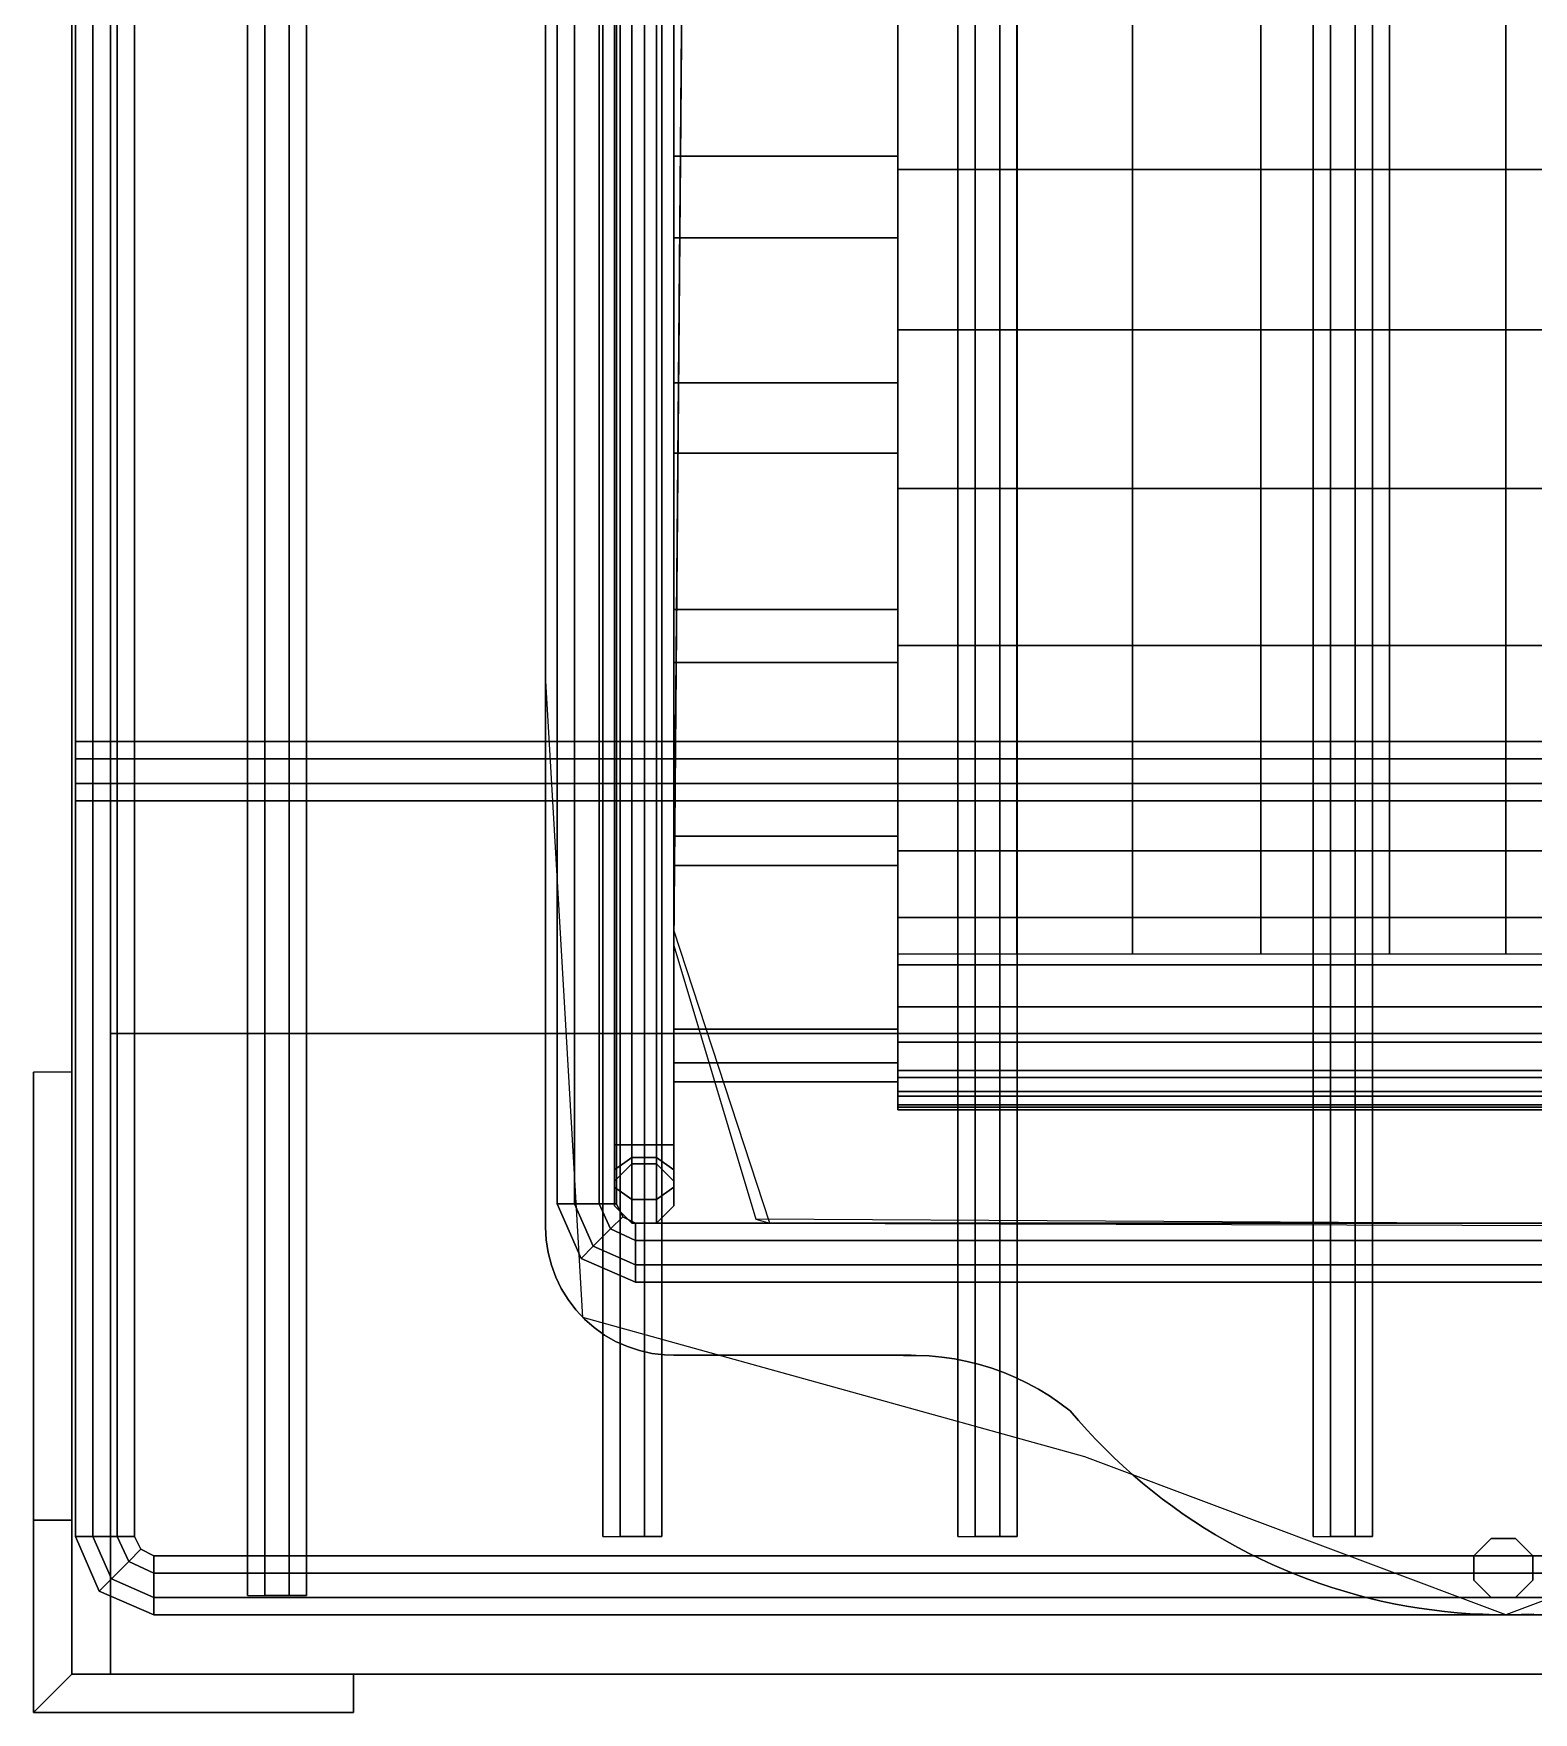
# Model space of a CAD drawing. Extents: x 0 to 230, y -450 to 0.
# Drawn here: x 0 to 117.2, y -450 to -318.9 of the extents above; entities that cross this region are included whole.
import ezdxf

# ---------------------------------------------------------------- set-up
doc = ezdxf.new("R2010")
doc.units = 0
doc.layers.add('ACESSORIO', color=254, linetype='CONTINUOUS')
doc.layers.add('BRANCO', color=7, linetype='CONTINUOUS')

msp = doc.modelspace()

# ---------------------------------------------------------------- linework, layer by layer
at = {"layer": 'ACESSORIO'}
for points in [[(3, -447), (3, -447), (3, 0), (3, -447)], [(3, -447, 30), (3, -447), (3, 0), (3, 0, 30)], [(3, 0), (3, -447), (6, -447), (6, 0)], [(6, 0, 30), (6, -447, 30), (3, -447, 30), (3, 0, 30)], [(6, 0), (6, -447), (6, -447, 30), (6, 0, 30)], [(6, -447), (6, -447), (6, -397), (6, -447)], [(224, -397, 30), (6, -397, 30), (6, -397, 30), (224, -397, 30)], [(6, -447, 30), (6, -447), (6, -397), (6, -397, 30)], [(6, -397, 30), (6, -397), (224, -397), (224, -397, 30)], [(6, -397), (6, -447), (224, -447), (224, -397)], [(224, -397, 30), (224, -447, 30), (6, -447, 30), (6, -397, 30)], [(0, -450, 247.5), (0, -450), (0, -400), (0, -435, 247.5)], [(0, -400), (0, -435, 247.5), (3, -435, 247.5), (3, -400)], [(3, -435, 247.5), (3, -400), (3, -447), (3, -447, 247.5)], [(3, -435, 247.5), (0, -435, 247.5), (0, -450, 247.5), (3, -447, 247.5)], [(0, -450, 247.5), (3, -447, 247.5), (25, -447, 247.5), (25, -450, 247.5)], [(6, -447), (3, -447), (3, -447), (6, -447)], [(3, -447), (3, -447, 247.5), (25, -447, 247.5), (25, -447)], [(6, -447, 30), (6, -447), (3, -447), (3, -447, 30)], [(224, -447), (6, -447), (6, -447), (224, -447)], [(224, -447, 30), (224, -447), (6, -447), (6, -447, 30)], [(25, -447, 247.5), (25, -450, 247.5), (25, -450), (25, -447)], [(25, -450), (25, -450, 247.5), (0, -450, 247.5), (0, -450)]]:
    msp.add_3dface(points, dxfattribs=at)
at = {"layer": 'BRANCO'}
for points in [[(40.00002, -412.1105, 495), (40.00002, -122.1105, 495), (40.00002, -122.1105, 505), (40.00002, -412.1105, 505)], [(40.00002, -412.1105, 495), (40.00002, -122.1105, 495), (40.00002, -122.1105, 505), (40.00002, -412.1105, 505)], [(52.25002, -125.7905, 125), (50.00002, -390.1105, 125), (50.00002, -388.9305, 495), (52.25002, -125.7905, 495)], [(50.00002, -297.0205, 568.02), (50.00002, -327.7705, 562.1199), (50.00002, -319.7605, 495), (50.00002, -292.7605, 495)], [(67.50002, -328.4805, 495), (67.50002, -310.7805, 495), (50.00002, -310.7805, 495), (50.00002, -328.4805, 495)], [(76.80003, -329.5305, 558.94), (76.80003, -316.9205, 561.74), (67.50002, -316.9205, 563.08), (67.50002, -329.5305, 560.28)], [(85.84003, -329.5305, 554.29), (85.84003, -316.9205, 557.09), (76.80003, -316.9205, 561.74), (76.80003, -329.5305, 558.94)], [(95.86002, -329.5305, 552.92), (95.86002, -316.9205, 555.72), (85.84003, -316.9205, 557.09), (85.84003, -329.5305, 554.29)], [(105.92, -329.5305, 552.1), (105.92, -316.9205, 554.9), (95.86002, -316.9205, 555.72), (95.86002, -329.5305, 552.92)], [(115, -329.5305, 551.82), (115, -316.9205, 554.6299), (105.92, -316.9205, 554.9), (105.92, -329.5305, 552.1)], [(124.08, -329.5305, 552.1), (124.08, -316.9205, 554.9), (115, -316.9205, 554.6299), (115, -329.5305, 551.82)], [(67.50002, -317.7005, 564.5), (67.50002, -334.8605, 560.1699), (50.00002, -334.8605, 560.1699), (50.00002, -317.7005, 564.5)], [(50.00002, -327.7705, 562.1199), (50.00002, -357.5405, 552.3799), (50.00002, -346.7605, 495), (50.00002, -319.7605, 495)], [(67.50002, -346.1705, 495), (67.50002, -328.4805, 495), (50.00002, -328.4805, 495), (50.00002, -346.1705, 495)], [(76.80003, -342.0405, 555.71), (76.80003, -329.5305, 558.94), (67.50002, -329.5305, 560.28), (67.50002, -342.0405, 557.0599)], [(85.84003, -342.0405, 551.07), (85.84003, -329.5305, 554.29), (76.80003, -329.5305, 558.94), (76.80003, -342.0405, 555.71)], [(95.86002, -342.0405, 549.7), (95.86002, -329.5305, 552.92), (85.84003, -329.5305, 554.29), (85.84003, -342.0405, 551.07)], [(105.92, -342.0405, 548.8699), (105.92, -329.5305, 552.1), (95.86002, -329.5305, 552.92), (95.86002, -342.0405, 549.7)], [(115, -342.0405, 548.6), (115, -329.5305, 551.82), (105.92, -329.5305, 552.1), (105.92, -342.0405, 548.8699)], [(124.08, -342.0405, 548.8699), (124.08, -329.5305, 552.1), (115, -329.5305, 551.82), (115, -342.0405, 548.6)], [(67.50002, -334.8605, 560.1699), (67.50002, -351.6605, 554.64), (50.00002, -351.6605, 554.64), (50.00002, -334.8605, 560.1699)], [(76.80003, -354.4305, 552.07), (76.80003, -342.0405, 555.71), (67.50002, -342.0405, 557.0599), (67.50002, -354.4305, 553.41)], [(85.84003, -354.4305, 547.42), (85.84003, -342.0405, 551.07), (76.80003, -342.0405, 555.71), (76.80003, -354.4305, 552.07)], [(95.86002, -354.4305, 546.0499), (95.86002, -342.0405, 549.7), (85.84003, -342.0405, 551.07), (85.84003, -354.4305, 547.42)], [(105.92, -354.4305, 545.23), (105.92, -342.0405, 548.8699), (95.86002, -342.0405, 549.7), (95.86002, -354.4305, 546.0499)], [(115, -354.4305, 544.95), (115, -342.0405, 548.6), (105.92, -342.0405, 548.8699), (105.92, -354.4305, 545.23)], [(124.08, -354.4305, 545.23), (124.08, -342.0405, 548.8699), (115, -342.0405, 548.6), (115, -354.4305, 544.95)], [(67.50002, -363.8705, 495), (67.50002, -346.1705, 495), (50.00002, -346.1705, 495), (50.00002, -363.8705, 495)], [(50.00002, -357.5405, 552.3799), (50.00002, -385.8305, 538.96), (50.00002, -373.7605, 495), (50.00002, -346.7605, 495)], [(67.50002, -351.6605, 554.64), (67.50002, -368.0305, 547.92), (50.00002, -368.0305, 547.92), (50.00002, -351.6605, 554.64)], [(76.80003, -366.6905, 548.0099), (76.80003, -354.4305, 552.07), (67.50002, -354.4305, 553.41), (67.50002, -366.6905, 549.35)], [(85.84003, -366.6905, 543.36), (85.84003, -354.4305, 547.42), (76.80003, -354.4305, 552.07), (76.80003, -366.6905, 548.0099)], [(95.86002, -366.6905, 541.9902), (95.86002, -354.4305, 546.0499), (85.84003, -354.4305, 547.42), (85.84003, -366.6905, 543.36)], [(105.92, -366.6905, 541.1699), (105.92, -354.4305, 545.23), (95.86002, -354.4305, 546.0499), (95.86002, -366.6905, 541.9902)], [(115, -366.6905, 540.89), (115, -354.4305, 544.95), (105.92, -354.4305, 545.23), (105.92, -366.6905, 541.1699)], [(124.08, -366.6905, 541.1699), (124.08, -354.4305, 545.23), (115, -354.4305, 544.95), (115, -366.6905, 540.89)], [(67.50002, -381.5705, 495), (67.50002, -363.8705, 495), (50.00002, -363.8705, 495), (50.00002, -381.5705, 495)], [(76.80003, -378.8105, 543.54), (76.80003, -366.6905, 548.0099), (67.50002, -366.6905, 549.35), (67.50002, -378.8105, 544.88)], [(85.84003, -378.8105, 538.89), (85.84003, -366.6905, 543.36), (76.80003, -366.6905, 548.0099), (76.80003, -378.8105, 543.54)], [(95.86002, -378.8105, 537.52), (95.86002, -366.6905, 541.9902), (85.84003, -366.6905, 543.36), (85.84003, -378.8105, 538.89)], [(105.92, -378.8105, 536.69), (105.92, -366.6905, 541.1699), (95.86002, -366.6905, 541.9902), (95.86002, -378.8105, 537.52)], [(115, -378.8105, 536.42), (115, -366.6905, 540.89), (105.92, -366.6905, 541.1699), (105.92, -378.8105, 536.69)], [(124.08, -378.8105, 536.69), (124.08, -366.6905, 541.1699), (115, -366.6905, 540.89), (115, -378.8105, 536.42)], [(67.50002, -368.0305, 547.92), (67.50002, -383.8805, 540.04), (50.00002, -383.8805, 540.04), (50.00002, -368.0305, 547.92)], [(50.00002, -385.8305, 538.96), (50.00002, -400.7605, 513.02), (50.00002, -400.7605, 495), (50.00002, -373.7605, 495)], [(76.80003, -390.7605, 538.6599), (76.80003, -378.8105, 543.54), (67.50002, -378.8105, 544.88), (67.50002, -390.7605, 540)], [(85.84003, -390.7605, 534.0099), (85.84003, -378.8105, 538.89), (76.80003, -378.8105, 543.54), (76.80003, -390.7605, 538.6599)], [(95.86002, -390.7605, 532.64), (95.86002, -378.8105, 537.52), (85.84003, -378.8105, 538.89), (85.84003, -390.7605, 534.0099)], [(105.92, -390.7605, 531.82), (105.92, -378.8105, 536.69), (95.86002, -378.8105, 537.52), (95.86002, -390.7605, 532.64)], [(115, -390.7605, 531.54), (115, -378.8105, 536.42), (105.92, -378.8105, 536.69), (105.92, -390.7605, 531.82)], [(124.08, -390.7605, 531.82), (124.08, -378.8105, 536.69), (115, -378.8105, 536.42), (115, -390.7605, 531.54)], [(67.50002, -399.2705, 495), (67.50002, -381.5705, 495), (50.00002, -381.5705, 495), (50.00002, -399.2705, 495)], [(67.50002, -387.9305, 539.3), (67.50002, -382.7305, 495), (162.5, -382.7305, 495), (162.5, -387.9305, 539.3)], [(67.50002, -382.7305, 495), (67.50002, -400.4305, 495), (162.5, -400.4305, 495), (162.5, -382.7305, 495)], [(67.50002, -383.8805, 540.04), (67.50002, -396.6605, 528.1699), (50.00002, -396.6605, 528.1699), (50.00002, -383.8805, 540.04)], [(67.50002, -391.6305, 536.0599), (67.50002, -387.9305, 539.3), (162.5, -387.9305, 539.3), (162.5, -391.6305, 536.0599)], [(50.00002, -390.1105, 125), (56.41002, -411.4805, 125), (57.50002, -411.8005, 495), (50.00002, -388.9305, 495)], [(67.50002, -394.9005, 532.3599), (67.50002, -391.6305, 536.0599), (162.5, -391.6305, 536.0599), (162.5, -394.9005, 532.3599)], [(67.50002, -397.6605, 528.28), (67.50002, -394.9005, 532.3599), (162.5, -394.9005, 532.3599), (162.5, -397.6605, 528.28)], [(67.50002, -396.6605, 528.1699), (67.50002, -400.7605, 511.2), (50.00002, -400.7605, 511.2), (50.00002, -396.6605, 528.1699)], [(67.50002, -399.8805, 523.8699), (67.50002, -397.6605, 528.28), (162.5, -397.6605, 528.28), (162.5, -399.8805, 523.8699)], [(67.50002, -400.7605, 511.2), (67.50002, -399.2705, 495), (50.00002, -399.2705, 495), (50.00002, -400.7605, 511.2)], [(67.50002, -401.5205, 519.22), (67.50002, -399.8805, 523.8699), (162.5, -399.8805, 523.8699), (162.5, -401.5205, 519.22)], [(67.50002, -400.4305, 495), (67.50002, -401.8905, 499.71), (162.5, -401.8905, 499.71), (162.5, -400.4305, 495)], [(67.50002, -402.5505, 514.4), (67.50002, -401.5205, 519.22), (162.5, -401.5205, 519.22), (162.5, -402.5505, 514.4)], [(67.50002, -401.8905, 499.71), (67.50002, -402.7405, 504.56), (162.5, -402.7405, 504.56), (162.5, -401.8905, 499.71)], [(67.50002, -402.9605, 509.49), (67.50002, -402.5505, 514.4), (162.5, -402.5505, 514.4), (162.5, -402.9605, 509.49)], [(67.50002, -402.7405, 504.56), (67.50002, -402.9605, 509.49), (162.5, -402.9605, 509.49), (162.5, -402.7405, 504.56)], [(56.41002, -411.4805, 125), (57.50002, -411.8005, 495), (165.67, -412.1105, 495), (165.67, -412.1105, 125)], [(40.00002, -412.1105, 495), (40.05002, -413.1105, 495), (40.05002, -413.1105, 505), (40.00002, -412.1105, 505)], [(40.05002, -413.1105, 495), (40.20002, -414.1005, 495), (40.20002, -414.1005, 505), (40.05002, -413.1105, 505)], [(40.20002, -414.1005, 495), (40.45002, -415.0705, 495), (40.45002, -415.0705, 505), (40.20002, -414.1005, 505)], [(40.45002, -415.0705, 495), (40.79002, -416.0105, 495), (40.79002, -416.0105, 505), (40.45002, -415.0705, 505)], [(40.79002, -416.0105, 495), (41.22002, -416.9105, 495), (41.22002, -416.9105, 505), (40.79002, -416.0105, 505)], [(41.22002, -416.9105, 495), (41.75002, -417.7605, 495), (41.75002, -417.7605, 505), (41.22002, -416.9105, 505)], [(41.75002, -417.7605, 495), (42.35002, -418.5605, 495), (42.35002, -418.5605, 505), (41.75002, -417.7605, 505)], [(42.35002, -418.5605, 495), (43.03002, -419.2905, 495), (43.03002, -419.2905, 505), (42.35002, -418.5605, 505)], [(43.03002, -419.2905, 495), (43.78002, -419.9505, 495), (43.78002, -419.9505, 505), (43.03002, -419.2905, 505)], [(43.78002, -419.9505, 495), (44.60002, -420.5305, 495), (44.60002, -420.5305, 505), (43.78002, -419.9505, 505)], [(44.60002, -420.5305, 495), (45.46002, -421.0305, 495), (45.46002, -421.0305, 505), (44.60002, -420.5305, 505)], [(45.46002, -421.0305, 495), (46.38002, -421.4405, 495), (46.38002, -421.4405, 505), (45.46002, -421.0305, 505)], [(46.38002, -421.4405, 495), (47.32002, -421.7505, 495), (47.32002, -421.7505, 505), (46.38002, -421.4405, 505)], [(47.32002, -421.7505, 495), (48.30002, -421.9705, 495), (48.30002, -421.9705, 505), (47.32002, -421.7505, 505)], [(48.30002, -421.9705, 495), (49.29002, -422.0905, 495), (49.29002, -422.0905, 505), (48.30002, -421.9705, 505)], [(49.29002, -422.0905, 495), (50.29002, -422.1105, 495), (50.29002, -422.1105, 505), (49.29002, -422.0905, 505)], [(68.55003, -422.1105, 495), (50.00002, -422.1105, 495), (50.00002, -422.1105, 505), (68.55003, -422.1105, 505)], [(68.95004, -422.1205, 495), (67.95004, -422.1205, 495), (67.95004, -422.1205, 505), (68.95004, -422.1205, 505)], [(69.95004, -422.1605, 495), (68.95004, -422.1205, 495), (68.95004, -422.1205, 505), (69.95004, -422.1605, 505)], [(70.95004, -422.2605, 495), (69.95004, -422.1605, 495), (69.95004, -422.1605, 505), (70.95004, -422.2605, 505)], [(71.94003, -422.4005, 495), (70.95004, -422.2605, 495), (70.95004, -422.2605, 505), (71.94003, -422.4005, 505)], [(72.92001, -422.6005, 495), (71.94003, -422.4005, 495), (71.94003, -422.4005, 505), (72.92001, -422.6005, 505)], [(73.89001, -422.8405, 495), (72.92001, -422.6005, 495), (72.92001, -422.6005, 505), (73.89001, -422.8405, 505)], [(74.85004, -423.1305, 495), (73.89001, -422.8405, 495), (73.89001, -422.8405, 505), (74.85004, -423.1305, 505)], [(75.78999, -423.4705, 495), (74.85004, -423.1305, 495), (74.85004, -423.1305, 505), (75.78999, -423.4705, 505)], [(76.71001, -423.8505, 495), (75.78999, -423.4705, 495), (75.78999, -423.4705, 505), (76.71001, -423.8505, 505)], [(77.61002, -424.2805, 495), (76.71001, -423.8505, 495), (76.71001, -423.8505, 505), (77.61002, -424.2805, 505)], [(78.49001, -424.7605, 495), (77.61002, -424.2805, 495), (77.61002, -424.2805, 505), (78.49001, -424.7605, 505)], [(79.35004, -425.2805, 495), (78.49001, -424.7605, 495), (78.49001, -424.7605, 505), (79.35004, -425.2805, 505)], [(80.17001, -425.8405, 495), (79.35004, -425.2805, 495), (79.35004, -425.2805, 505), (80.17001, -425.8405, 505)], [(80.97002, -426.4405, 495), (80.17001, -425.8405, 495), (80.17001, -425.8405, 505), (80.97002, -426.4405, 505)], [(80.97002, -426.4405, 495), (81.62, -427.2005, 495), (81.62, -427.2005, 505), (80.97002, -426.4405, 505)], [(81.62, -427.2005, 495), (82.28999, -427.9505, 495), (82.28999, -427.9505, 505), (81.62, -427.2005, 505)], [(82.28999, -427.9505, 495), (82.97002, -428.6805, 495), (82.97002, -428.6805, 505), (82.28999, -427.9505, 505)], [(82.97002, -428.6805, 495), (83.67001, -429.3905, 495), (83.67001, -429.3905, 505), (82.97002, -428.6805, 505)], [(83.67001, -429.3905, 495), (84.38004, -430.0905, 495), (84.38004, -430.0905, 505), (83.67001, -429.3905, 505)], [(84.38004, -430.0905, 495), (85.11002, -430.7805, 495), (85.11002, -430.7805, 505), (84.38004, -430.0905, 505)], [(85.11002, -430.7805, 495), (85.86002, -431.4405, 495), (85.86002, -431.4405, 505), (85.11002, -430.7805, 505)], [(85.86002, -431.4405, 495), (86.62, -432.0905, 495), (86.62, -432.0905, 505), (85.86002, -431.4405, 505)], [(86.62, -432.0905, 495), (87.39001, -432.7205, 495), (87.39001, -432.7205, 505), (86.62, -432.0905, 505)], [(87.39001, -432.7205, 495), (88.18002, -433.3405, 495), (88.18002, -433.3405, 505), (87.39001, -432.7205, 505)], [(88.18002, -433.3405, 495), (88.99001, -433.9305, 495), (88.99001, -433.9305, 505), (88.18002, -433.3405, 505)], [(88.99001, -433.9305, 495), (89.80003, -434.5105, 495), (89.80003, -434.5105, 505), (88.99001, -433.9305, 505)], [(89.80003, -434.5105, 495), (90.63, -435.0705, 495), (90.63, -435.0705, 505), (89.80003, -434.5105, 505)], [(90.63, -435.0705, 495), (91.47002, -435.6105, 495), (91.47002, -435.6105, 505), (90.63, -435.0705, 505)], [(91.47002, -435.6105, 495), (92.32001, -436.1305, 495), (92.32001, -436.1305, 505), (91.47002, -435.6105, 505)], [(92.32001, -436.1305, 495), (93.18999, -436.6405, 495), (93.18999, -436.6405, 505), (92.32001, -436.1305, 505)], [(93.18999, -436.6405, 495), (94.07001, -437.1205, 495), (94.07001, -437.1205, 505), (93.18999, -436.6405, 505)], [(94.07001, -437.1205, 495), (94.95004, -437.5805, 495), (94.95004, -437.5805, 505), (94.07001, -437.1205, 505)], [(94.95004, -437.5805, 495), (95.85004, -438.0305, 495), (95.85004, -438.0305, 505), (94.95004, -437.5805, 505)], [(95.85004, -438.0305, 495), (96.75999, -438.4505, 495), (96.75999, -438.4505, 505), (95.85004, -438.0305, 505)], [(96.75999, -438.4505, 495), (97.67001, -438.8505, 495), (97.67001, -438.8505, 505), (96.75999, -438.4505, 505)], [(97.67001, -438.8505, 495), (98.60001, -439.2305, 495), (98.60001, -439.2305, 505), (97.67001, -438.8505, 505)], [(98.60001, -439.2305, 495), (99.53001, -439.5905, 495), (99.53001, -439.5905, 505), (98.60001, -439.2305, 505)], [(99.53001, -439.5905, 495), (100.47, -439.9305, 495), (100.47, -439.9305, 505), (99.53001, -439.5905, 505)], [(100.47, -439.9305, 495), (101.42, -440.2505, 495), (101.42, -440.2505, 505), (100.47, -439.9305, 505)], [(101.42, -440.2505, 495), (102.37, -440.5405, 495), (102.37, -440.5405, 505), (101.42, -440.2505, 505)], [(102.37, -440.5405, 495), (103.33, -440.8205, 495), (103.33, -440.8205, 505), (102.37, -440.5405, 505)], [(103.33, -440.8205, 495), (104.3, -441.0705, 495), (104.3, -441.0705, 505), (103.33, -440.8205, 505)], [(104.3, -441.0705, 495), (105.27, -441.3005, 495), (105.27, -441.3005, 505), (104.3, -441.0705, 505)], [(105.27, -441.3005, 495), (106.25, -441.5105, 495), (106.25, -441.5105, 505), (105.27, -441.3005, 505)], [(106.25, -441.5105, 495), (107.24, -441.6905, 495), (107.24, -441.6905, 505), (106.25, -441.5105, 505)], [(107.24, -441.6905, 495), (108.22, -441.8605, 495), (108.22, -441.8605, 505), (107.24, -441.6905, 505)], [(108.22, -441.8605, 495), (109.21, -442.0005, 495), (109.21, -442.0005, 505), (108.22, -441.8605, 505)], [(109.21, -442.0005, 495), (110.2, -442.1205, 495), (110.2, -442.1205, 505), (109.21, -442.0005, 505)], [(110.2, -442.1205, 495), (111.2, -442.2205, 495), (111.2, -442.2205, 505), (110.2, -442.1205, 505)], [(111.2, -442.2205, 495), (112.2, -442.2905, 495), (112.2, -442.2905, 505), (111.2, -442.2205, 505)], [(112.2, -442.2905, 495), (113.2, -442.3405, 495), (113.2, -442.3405, 505), (112.2, -442.2905, 505)], [(113.2, -442.3405, 495), (114.2, -442.3705, 495), (114.2, -442.3705, 505), (113.2, -442.3405, 505)], [(114.2, -442.3705, 495), (115.2, -442.3805, 495), (115.2, -442.3805, 505), (114.2, -442.3705, 505)], [(115.2, -442.3805, 495), (116.19, -442.3605, 495), (116.19, -442.3605, 505), (115.2, -442.3805, 505)], [(116.19, -442.3605, 495), (117.19, -442.3305, 495), (117.19, -442.3305, 505), (116.19, -442.3605, 505)]]:
    msp.add_3dface(points, dxfattribs=at)
at = {"layer": 'BRANCO', "invisible_edges": 14}
for points in [[(42.91002, -419.1705, 505), (40.00002, -369.0005, 505), (80.00002, -267.1105, 505), (100, -267.1105, 505)], [(40.00002, -369.0005, 505), (40.00002, -318.0605, 505), (60.00002, -267.1105, 505), (80.00002, -267.1105, 505)], [(82.11002, -430.0305, 505), (42.91002, -419.1705, 505), (91.00002, -267.1105, 505), (111, -267.1105, 505)], [(115, -442.3805, 505), (82.11002, -430.0305, 505), (101, -267.1105, 505), (115, -267.1105, 505)], [(147.89, -430.0305, 505), (115, -442.3805, 505), (115, -267.1105, 505), (129, -267.1105, 505)]]:
    msp.add_3dface(points, dxfattribs=at)

# ---------------------------------------------------------------- meshes
at = {"layer": 'ACESSORIO'}
mesh = msp.add_polymesh((2, 8), dxfattribs=dict(at, n_close=True))
for k, corner in enumerate([(16.70673, -440.8805, 35.97239), (16.70673, -440.8805, 37.88581), (18.05972, -440.8805, 39.2388), (19.97314, -440.8805, 39.2388), (21.32613, -440.8805, 37.88581), (21.32613, -440.8805, 35.97239), (19.97314, -440.8805, 34.6194), (18.05972, -440.8805, 34.6194), (16.70673, -3.499972, 35.97239), (16.70673, -3.499972, 37.88581), (18.05972, -3.499972, 39.2388), (19.97314, -3.499972, 39.2388), (21.32613, -3.499972, 37.88581), (21.32613, -3.499972, 35.97239), (19.97314, -3.499972, 34.6194), (18.05972, -3.499972, 34.6194)]):
    mesh.set_mesh_vertex(divmod(k, 8), corner)
mesh = msp.add_polymesh((2, 8), dxfattribs=dict(at, n_close=True))
for k, corner in enumerate([(44.45673, -436.2612, 35.97239), (44.45673, -436.2612, 37.88581), (45.80972, -436.2612, 39.2388), (47.72314, -436.2612, 39.2388), (49.07613, -436.2612, 37.88581), (49.07613, -436.2612, 35.97239), (47.72314, -436.2612, 34.6194), (45.80972, -436.2612, 34.6194), (44.45673, -3.499972, 35.97239), (44.45673, -3.499972, 37.88581), (45.80972, -3.499972, 39.2388), (47.72314, -3.499972, 39.2388), (49.07613, -3.499972, 37.88581), (49.07613, -3.499972, 35.97239), (47.72314, -3.499972, 34.6194), (45.80972, -3.499972, 34.6194)]):
    mesh.set_mesh_vertex(divmod(k, 8), corner)
mesh = msp.add_polymesh((2, 8), dxfattribs=dict(at, n_close=True))
for k, corner in enumerate([(72.20673, -436.2612, 35.97239), (72.20673, -436.2612, 37.88581), (73.55975, -436.2612, 39.2388), (75.47314, -436.2612, 39.2388), (76.82613, -436.2612, 37.88581), (76.82613, -436.2612, 35.97239), (75.47314, -436.2612, 34.6194), (73.55975, -436.2612, 34.6194), (72.20673, -3.499972, 35.97239), (72.20673, -3.499972, 37.88581), (73.55975, -3.499972, 39.2388), (75.47314, -3.499972, 39.2388), (76.82613, -3.499972, 37.88581), (76.82613, -3.499972, 35.97239), (75.47314, -3.499972, 34.6194), (73.55975, -3.499972, 34.6194)]):
    mesh.set_mesh_vertex(divmod(k, 8), corner)
mesh = msp.add_polymesh((2, 8), dxfattribs=dict(at, n_close=True))
for k, corner in enumerate([(99.95673, -436.2612, 35.97239), (99.95673, -436.2612, 37.88581), (101.3097, -436.2612, 39.2388), (103.2231, -436.2612, 39.2388), (104.5761, -436.2612, 37.88581), (104.5761, -436.2612, 35.97239), (103.2231, -436.2612, 34.6194), (101.3097, -436.2612, 34.6194), (99.95673, -3.499972, 35.97239), (99.95673, -3.499972, 37.88581), (101.3097, -3.499972, 39.2388), (103.2231, -3.499972, 39.2388), (104.5761, -3.499972, 37.88581), (104.5761, -3.499972, 35.97239), (103.2231, -3.499972, 34.6194), (101.3097, -3.499972, 34.6194)]):
    mesh.set_mesh_vertex(divmod(k, 8), corner)
mesh = msp.add_polymesh((2, 9), dxfattribs=at)
for k, corner in enumerate([(3.266432, -436.2612, 37.88581), (3.266432, -436.2612, 35.97239), (4.619422, -436.2612, 34.6194), (6.532839, -436.2612, 34.6194), (7.885829, -436.2612, 35.97239), (7.885829, -436.2612, 37.88581), (6.532839, -436.2612, 39.2388), (4.619422, -436.2612, 39.2388), (3.266432, -436.2612, 37.88581), (3.266432, -9.619375, 37.88581), (3.266432, -9.619375, 35.97239), (4.619422, -9.619375, 34.6194), (6.532839, -9.619375, 34.6194), (7.885829, -9.619375, 35.97239), (7.885829, -9.619375, 37.88581), (6.532839, -9.619375, 39.2388), (4.619422, -9.619375, 39.2388), (3.266432, -9.619375, 37.88581)]):
    mesh.set_mesh_vertex(divmod(k, 9), corner)
mesh = msp.add_polymesh((2, 9), dxfattribs=at)
for k, corner in enumerate([(3.266432, -436.2612, 67.88581), (3.266432, -436.2612, 65.97239), (4.619422, -436.2612, 64.6194), (6.532839, -436.2612, 64.6194), (7.885829, -436.2612, 65.97239), (7.885829, -436.2612, 67.88581), (6.532839, -436.2612, 69.2388), (4.619422, -436.2612, 69.2388), (3.266432, -436.2612, 67.88581), (3.266432, -9.619375, 67.88581), (3.266432, -9.619375, 65.97239), (4.619422, -9.619375, 64.6194), (6.532839, -9.619375, 64.6194), (7.885829, -9.619375, 65.97239), (7.885829, -9.619375, 67.88581), (6.532839, -9.619375, 69.2388), (4.619422, -9.619375, 69.2388), (3.266432, -9.619375, 67.88581)]):
    mesh.set_mesh_vertex(divmod(k, 9), corner)
mesh = msp.add_polymesh((2, 9), dxfattribs=at)
for k, corner in enumerate([(40.90953, -410.2955, 123.647), (40.90953, -410.2955, 121.7336), (42.26252, -410.2955, 120.3806), (44.17594, -410.2955, 120.3806), (45.52893, -410.2955, 121.7336), (45.52893, -410.2955, 123.647), (44.17594, -410.2955, 125), (42.26252, -410.2955, 125), (40.90953, -410.2955, 123.647), (40.90953, -123.222, 123.647), (40.90953, -123.222, 121.7336), (42.26252, -123.222, 120.3806), (44.17594, -123.222, 120.3806), (45.52893, -123.222, 121.7336), (45.52893, -123.222, 123.647), (44.17594, -123.222, 125), (42.26252, -123.222, 125), (40.90953, -123.222, 123.647)]):
    mesh.set_mesh_vertex(divmod(k, 9), corner)
mesh = msp.add_polymesh((2, 9), dxfattribs=at)
for k, corner in enumerate([(40.90953, -410.2955, 296.647), (40.90953, -410.2955, 294.7336), (42.26252, -410.2955, 293.3806), (44.17594, -410.2955, 293.3806), (45.52893, -410.2955, 294.7336), (45.52893, -410.2955, 296.647), (44.17594, -410.2955, 298), (42.26252, -410.2955, 298), (40.90953, -410.2955, 296.647), (40.90953, -123.222, 296.647), (40.90953, -123.222, 294.7336), (42.26252, -123.222, 293.3806), (44.17594, -123.222, 293.3806), (45.52893, -123.222, 294.7336), (45.52893, -123.222, 296.647), (44.17594, -123.222, 298), (42.26252, -123.222, 298), (40.90953, -123.222, 296.647)]):
    mesh.set_mesh_vertex(divmod(k, 9), corner)
mesh = msp.add_polymesh((2, 9), dxfattribs=at)
for k, corner in enumerate([(40.90953, -410.2955, 461.647), (40.90953, -410.2955, 459.7336), (42.26252, -410.2955, 458.3806), (44.17594, -410.2955, 458.3806), (45.52893, -410.2955, 459.7336), (45.52893, -410.2955, 461.647), (44.17594, -410.2955, 463), (42.26252, -410.2955, 463), (40.90953, -410.2955, 461.647), (40.90953, -123.222, 461.647), (40.90953, -123.222, 459.7336), (42.26252, -123.222, 458.3806), (44.17594, -123.222, 458.3806), (45.52893, -123.222, 459.7336), (45.52893, -123.222, 461.647), (44.17594, -123.222, 463), (42.26252, -123.222, 463), (40.90953, -123.222, 461.647)]):
    mesh.set_mesh_vertex(divmod(k, 9), corner)
mesh = msp.add_polymesh((2, 9), dxfattribs=at)
for k, corner in enumerate([(46.73361, -127.8414, 495), (45.38062, -127.8414, 493.647), (45.38062, -127.8414, 491.7336), (46.73361, -127.8414, 490.3806), (48.64703, -127.8414, 490.3806), (50.00002, -127.8414, 491.7336), (50.00002, -127.8414, 493.647), (48.64703, -127.8414, 495), (46.73361, -127.8414, 495), (46.73361, -405.6761, 495), (45.38062, -405.6761, 493.647), (45.38062, -405.6761, 491.7336), (46.73361, -405.6761, 490.3806), (48.64703, -405.6761, 490.3806), (50.00002, -405.6761, 491.7336), (50.00002, -405.6761, 493.647), (48.64703, -405.6761, 495), (46.73361, -405.6761, 495)]):
    mesh.set_mesh_vertex(divmod(k, 9), corner)
mesh = msp.add_polymesh((2, 9), dxfattribs=at)
for k, corner in enumerate([(3.266432, -378.8123, 37.88581), (3.266432, -378.8123, 35.97239), (3.266432, -377.4593, 34.6194), (3.266432, -375.5459, 34.6194), (3.266432, -374.1929, 35.97239), (3.266432, -374.1929, 37.88581), (3.266432, -375.5459, 39.2388), (3.266432, -377.4593, 39.2388), (3.266432, -378.8123, 37.88581), (228.2664, -378.8123, 37.88581), (228.2664, -378.8123, 35.97239), (228.2664, -377.4593, 34.6194), (228.2664, -375.5459, 34.6194), (228.2664, -374.1929, 35.97239), (228.2664, -374.1929, 37.88581), (228.2664, -375.5459, 39.2388), (228.2664, -377.4593, 39.2388), (228.2664, -378.8123, 37.88581)]):
    mesh.set_mesh_vertex(divmod(k, 9), corner)
mesh = msp.add_polymesh((2, 9), dxfattribs=at)
for k, corner in enumerate([(46.73361, -409.9425, 493.147), (45.38062, -408.9858, 492.1903), (45.38062, -407.6328, 490.8373), (46.73361, -406.6761, 489.8806), (48.64703, -406.6761, 489.8806), (50.00002, -407.6328, 490.8373), (50.00002, -408.9858, 492.1903), (48.64703, -409.9425, 493.147), (46.73361, -409.9425, 493.147), (46.73361, -405.6761, 495), (45.38062, -405.6761, 493.647), (45.38062, -405.6761, 491.7336), (46.73361, -405.6761, 490.3806), (48.64703, -405.6761, 490.3806), (50.00002, -405.6761, 491.7336), (50.00002, -405.6761, 493.647), (48.64703, -405.6761, 495), (46.73361, -405.6761, 495)]):
    mesh.set_mesh_vertex(divmod(k, 9), corner)
mesh = msp.add_polymesh((2, 9), dxfattribs=at)
for k, corner in enumerate([(46.73361, -411.7955, 488.8806), (45.38062, -410.4425, 488.8806), (45.38062, -408.5291, 488.8806), (46.73361, -407.1761, 488.8806), (48.64703, -407.1761, 488.8806), (50.00002, -408.5291, 488.8806), (50.00002, -410.4425, 488.8806), (48.64703, -411.7955, 488.8806), (46.73361, -411.7955, 488.8806), (46.73361, -409.9425, 493.147), (45.38062, -408.9858, 492.1903), (45.38062, -407.6328, 490.8373), (46.73361, -406.6761, 489.8806), (48.64703, -406.6761, 489.8806), (50.00002, -407.6328, 490.8373), (50.00002, -408.9858, 492.1903), (48.64703, -409.9425, 493.147), (46.73361, -409.9425, 493.147)]):
    mesh.set_mesh_vertex(divmod(k, 9), corner)
mesh = msp.add_polymesh((2, 8), dxfattribs=dict(at, n_close=True))
for k, corner in enumerate([(45.38062, -410.4425, 34.6194), (45.38062, -408.5291, 34.6194), (46.73361, -407.1761, 34.6194), (48.64703, -407.1761, 34.6194), (50.00002, -408.5291, 34.6194), (50.00002, -410.4425, 34.6194), (48.64703, -411.7955, 34.6194), (46.73361, -411.7955, 34.6194), (45.38062, -410.4425, 488.8806), (45.38062, -408.5291, 488.8806), (46.73361, -407.1761, 488.8806), (48.64703, -407.1761, 488.8806), (50.00002, -408.5291, 488.8806), (50.00002, -410.4425, 488.8806), (48.64703, -411.7955, 488.8806), (46.73361, -411.7955, 488.8806)]):
    mesh.set_mesh_vertex(divmod(k, 8), corner)
mesh = msp.add_polymesh((2, 8), dxfattribs=dict(at, n_close=True))
for k, corner in enumerate([(42.26252, -410.2955, 125), (40.90953, -410.2955, 123.647), (40.90953, -410.2955, 121.7336), (42.26252, -410.2955, 120.3806), (44.17594, -410.2955, 120.3806), (45.52893, -410.2955, 121.7336), (45.52893, -410.2955, 123.647), (44.17594, -410.2955, 125), (43.71923, -413.6052, 125), (42.76252, -414.5619, 123.647), (42.76252, -414.5619, 121.7336), (43.71923, -413.6052, 120.3806), (45.07222, -412.2522, 120.3806), (46.02893, -411.2955, 121.7336), (46.02893, -411.2955, 123.647), (45.07222, -412.2522, 125)]):
    mesh.set_mesh_vertex(divmod(k, 8), corner)
mesh = msp.add_polymesh((2, 8), dxfattribs=dict(at, n_close=True))
for k, corner in enumerate([(42.26252, -410.2955, 298), (40.90953, -410.2955, 296.647), (40.90953, -410.2955, 294.7336), (42.26252, -410.2955, 293.3806), (44.17594, -410.2955, 293.3806), (45.52893, -410.2955, 294.7336), (45.52893, -410.2955, 296.647), (44.17594, -410.2955, 298), (43.71923, -413.6052, 298), (42.76252, -414.5619, 296.647), (42.76252, -414.5619, 294.7336), (43.71923, -413.6052, 293.3806), (45.07222, -412.2522, 293.3806), (46.02893, -411.2955, 294.7336), (46.02893, -411.2955, 296.647), (45.07222, -412.2522, 298)]):
    mesh.set_mesh_vertex(divmod(k, 8), corner)
mesh = msp.add_polymesh((2, 8), dxfattribs=dict(at, n_close=True))
for k, corner in enumerate([(42.26252, -410.2955, 463), (40.90953, -410.2955, 461.647), (40.90953, -410.2955, 459.7336), (42.26252, -410.2955, 458.3806), (44.17594, -410.2955, 458.3806), (45.52893, -410.2955, 459.7336), (45.52893, -410.2955, 461.647), (44.17594, -410.2955, 463), (43.71923, -413.6052, 463), (42.76252, -414.5619, 461.647), (42.76252, -414.5619, 459.7336), (43.71923, -413.6052, 458.3806), (45.07222, -412.2522, 458.3806), (46.02893, -411.2955, 459.7336), (46.02893, -411.2955, 461.647), (45.07222, -412.2522, 463)]):
    mesh.set_mesh_vertex(divmod(k, 8), corner)
mesh = msp.add_polymesh((2, 8), dxfattribs=dict(at, n_close=True))
for k, corner in enumerate([(43.71923, -413.6052, 125), (42.76252, -414.5619, 123.647), (42.76252, -414.5619, 121.7336), (43.71923, -413.6052, 120.3806), (45.07222, -412.2522, 120.3806), (46.02893, -411.2955, 121.7336), (46.02893, -411.2955, 123.647), (45.07222, -412.2522, 125), (47.02893, -415.0619, 125), (47.02893, -416.4149, 123.647), (47.02893, -416.4149, 121.7336), (47.02893, -415.0619, 120.3806), (47.02893, -413.1485, 120.3806), (47.02893, -411.7955, 121.7336), (47.02893, -411.7955, 123.647), (47.02893, -413.1485, 125)]):
    mesh.set_mesh_vertex(divmod(k, 8), corner)
mesh = msp.add_polymesh((2, 8), dxfattribs=dict(at, n_close=True))
for k, corner in enumerate([(43.71923, -413.6052, 298), (42.76252, -414.5619, 296.647), (42.76252, -414.5619, 294.7336), (43.71923, -413.6052, 293.3806), (45.07222, -412.2522, 293.3806), (46.02893, -411.2955, 294.7336), (46.02893, -411.2955, 296.647), (45.07222, -412.2522, 298), (47.02893, -415.0619, 298), (47.02893, -416.4149, 296.647), (47.02893, -416.4149, 294.7336), (47.02893, -415.0619, 293.3806), (47.02893, -413.1485, 293.3806), (47.02893, -411.7955, 294.7336), (47.02893, -411.7955, 296.647), (47.02893, -413.1485, 298)]):
    mesh.set_mesh_vertex(divmod(k, 8), corner)
mesh = msp.add_polymesh((2, 8), dxfattribs=dict(at, n_close=True))
for k, corner in enumerate([(43.71923, -413.6052, 463), (42.76252, -414.5619, 461.647), (42.76252, -414.5619, 459.7336), (43.71923, -413.6052, 458.3806), (45.07222, -412.2522, 458.3806), (46.02893, -411.2955, 459.7336), (46.02893, -411.2955, 461.647), (45.07222, -412.2522, 463), (47.02893, -415.0619, 463), (47.02893, -416.4149, 461.647), (47.02893, -416.4149, 459.7336), (47.02893, -415.0619, 458.3806), (47.02893, -413.1485, 458.3806), (47.02893, -411.7955, 459.7336), (47.02893, -411.7955, 461.647), (47.02893, -413.1485, 463)]):
    mesh.set_mesh_vertex(divmod(k, 8), corner)
mesh = msp.add_polymesh((2, 9), dxfattribs=at)
for k, corner in enumerate([(47.02893, -411.7955, 123.647), (47.02893, -411.7955, 121.7336), (47.02893, -413.1485, 120.3806), (47.02893, -415.0619, 120.3806), (47.02893, -416.4149, 121.7336), (47.02893, -416.4149, 123.647), (47.02893, -415.0619, 125), (47.02893, -413.1485, 125), (47.02893, -411.7955, 123.647), (184.5039, -411.7955, 123.647), (184.5039, -411.7955, 121.7336), (184.5039, -413.1485, 120.3806), (184.5039, -415.0619, 120.3806), (184.5039, -416.4149, 121.7336), (184.5039, -416.4149, 123.647), (184.5039, -415.0619, 125), (184.5039, -413.1485, 125), (184.5039, -411.7955, 123.647)]):
    mesh.set_mesh_vertex(divmod(k, 9), corner)
mesh = msp.add_polymesh((2, 9), dxfattribs=at)
for k, corner in enumerate([(47.02893, -411.7955, 296.647), (47.02893, -411.7955, 294.7336), (47.02893, -413.1485, 293.3806), (47.02893, -415.0619, 293.3806), (47.02893, -416.4149, 294.7336), (47.02893, -416.4149, 296.647), (47.02893, -415.0619, 298), (47.02893, -413.1485, 298), (47.02893, -411.7955, 296.647), (184.5039, -411.7955, 296.647), (184.5039, -411.7955, 294.7336), (184.5039, -413.1485, 293.3806), (184.5039, -415.0619, 293.3806), (184.5039, -416.4149, 294.7336), (184.5039, -416.4149, 296.647), (184.5039, -415.0619, 298), (184.5039, -413.1485, 298), (184.5039, -411.7955, 296.647)]):
    mesh.set_mesh_vertex(divmod(k, 9), corner)
mesh = msp.add_polymesh((2, 9), dxfattribs=at)
for k, corner in enumerate([(47.02893, -411.7955, 461.647), (47.02893, -411.7955, 459.7336), (47.02893, -413.1485, 458.3806), (47.02893, -415.0619, 458.3806), (47.02893, -416.4149, 459.7336), (47.02893, -416.4149, 461.647), (47.02893, -415.0619, 463), (47.02893, -413.1485, 463), (47.02893, -411.7955, 461.647), (184.5039, -411.7955, 461.647), (184.5039, -411.7955, 459.7336), (184.5039, -413.1485, 458.3806), (184.5039, -415.0619, 458.3806), (184.5039, -416.4149, 459.7336), (184.5039, -416.4149, 461.647), (184.5039, -415.0619, 463), (184.5039, -413.1485, 463), (184.5039, -411.7955, 461.647)]):
    mesh.set_mesh_vertex(divmod(k, 9), corner)
mesh = msp.add_polymesh((2, 8), dxfattribs=dict(at, n_close=True))
for k, corner in enumerate([(4.619422, -436.2612, 39.2388), (3.266432, -436.2612, 37.88581), (3.266432, -436.2612, 35.97239), (4.619422, -436.2612, 34.6194), (6.532839, -436.2612, 34.6194), (7.885829, -436.2612, 35.97239), (7.885829, -436.2612, 37.88581), (6.532839, -436.2612, 39.2388), (6.07613, -439.5709, 39.2388), (5.119422, -440.5275, 37.88581), (5.119422, -440.5275, 35.97239), (6.07613, -439.5709, 34.6194), (7.429121, -438.2179, 34.6194), (8.385829, -437.2612, 35.97239), (8.385829, -437.2612, 37.88581), (7.429121, -438.2179, 39.2388)]):
    mesh.set_mesh_vertex(divmod(k, 8), corner)
mesh = msp.add_polymesh((2, 8), dxfattribs=dict(at, n_close=True))
for k, corner in enumerate([(4.619422, -436.2612, 69.2388), (3.266432, -436.2612, 67.88581), (3.266432, -436.2612, 65.97239), (4.619422, -436.2612, 64.6194), (6.532839, -436.2612, 64.6194), (7.885829, -436.2612, 65.97239), (7.885829, -436.2612, 67.88581), (6.532839, -436.2612, 69.2388), (6.07613, -439.5709, 69.2388), (5.119422, -440.5275, 67.88581), (5.119422, -440.5275, 65.97239), (6.07613, -439.5709, 64.6194), (7.429121, -438.2179, 64.6194), (8.385829, -437.2612, 65.97239), (8.385829, -437.2612, 67.88581), (7.429121, -438.2179, 69.2388)]):
    mesh.set_mesh_vertex(divmod(k, 8), corner)
mesh = msp.add_polymesh((2, 9), dxfattribs=at)
for k, corner in enumerate([(117.1194, -439.6746, 64.6194), (117.1194, -437.7612, 64.6194), (115.7664, -436.4082, 64.6194), (113.853, -436.4082, 64.6194), (112.5, -437.7612, 64.6194), (112.5, -439.6746, 64.6194), (113.853, -441.0275, 64.6194), (115.7664, -441.0275, 64.6194), (117.1194, -439.6746, 64.6194), (117.1194, -439.6746, 34.6194), (117.1194, -437.7612, 34.6194), (115.7664, -436.4082, 34.6194), (113.853, -436.4082, 34.6194), (112.5, -437.7612, 34.6194), (112.5, -439.6746, 34.6194), (113.853, -441.0275, 34.6194), (115.7664, -441.0275, 34.6194), (117.1194, -439.6746, 34.6194)]):
    mesh.set_mesh_vertex(divmod(k, 9), corner)
mesh = msp.add_polymesh((2, 8), dxfattribs=dict(at, n_close=True))
for k, corner in enumerate([(6.07613, -439.5709, 39.2388), (5.119422, -440.5275, 37.88581), (5.119422, -440.5275, 35.97239), (6.07613, -439.5709, 34.6194), (7.429121, -438.2179, 34.6194), (8.385829, -437.2612, 35.97239), (8.385829, -437.2612, 37.88581), (7.429121, -438.2179, 39.2388), (9.385829, -441.0275, 39.2388), (9.385829, -442.3805, 37.88581), (9.385829, -442.3805, 35.97239), (9.385829, -441.0275, 34.6194), (9.385829, -439.1142, 34.6194), (9.385829, -437.7612, 35.97239), (9.385829, -437.7612, 37.88581), (9.385829, -439.1142, 39.2388)]):
    mesh.set_mesh_vertex(divmod(k, 8), corner)
mesh = msp.add_polymesh((2, 8), dxfattribs=dict(at, n_close=True))
for k, corner in enumerate([(6.07613, -439.5709, 69.2388), (5.119422, -440.5275, 67.88581), (5.119422, -440.5275, 65.97239), (6.07613, -439.5709, 64.6194), (7.429121, -438.2179, 64.6194), (8.385829, -437.2612, 65.97239), (8.385829, -437.2612, 67.88581), (7.429121, -438.2179, 69.2388), (9.385829, -441.0275, 69.2388), (9.385829, -442.3805, 67.88581), (9.385829, -442.3805, 65.97239), (9.385829, -441.0275, 64.6194), (9.385829, -439.1142, 64.6194), (9.385829, -437.7612, 65.97239), (9.385829, -437.7612, 67.88581), (9.385829, -439.1142, 69.2388)]):
    mesh.set_mesh_vertex(divmod(k, 8), corner)
mesh = msp.add_polymesh((2, 9), dxfattribs=at)
for k, corner in enumerate([(9.385832, -437.7612, 37.88581), (9.385832, -437.7612, 35.97239), (9.385832, -439.1142, 34.6194), (9.385832, -441.0275, 34.6194), (9.385832, -442.3805, 35.97239), (9.385832, -442.3805, 37.88581), (9.385832, -441.0275, 39.2388), (9.385832, -439.1142, 39.2388), (9.385832, -437.7612, 37.88581), (222.147, -437.7612, 37.88581), (222.147, -437.7612, 35.97239), (222.147, -439.1142, 34.6194), (222.147, -441.0275, 34.6194), (222.147, -442.3805, 35.97239), (222.147, -442.3805, 37.88581), (222.147, -441.0275, 39.2388), (222.147, -439.1142, 39.2388), (222.147, -437.7612, 37.88581)]):
    mesh.set_mesh_vertex(divmod(k, 9), corner)
mesh = msp.add_polymesh((2, 9), dxfattribs=at)
for k, corner in enumerate([(9.385832, -437.7612, 67.88581), (9.385832, -437.7612, 65.97239), (9.385832, -439.1142, 64.6194), (9.385832, -441.0275, 64.6194), (9.385832, -442.3805, 65.97239), (9.385832, -442.3805, 67.88581), (9.385832, -441.0275, 69.2388), (9.385832, -439.1142, 69.2388), (9.385832, -437.7612, 67.88581), (222.147, -437.7612, 67.88581), (222.147, -437.7612, 65.97239), (222.147, -439.1142, 64.6194), (222.147, -441.0275, 64.6194), (222.147, -442.3805, 65.97239), (222.147, -442.3805, 67.88581), (222.147, -441.0275, 69.2388), (222.147, -439.1142, 69.2388), (222.147, -437.7612, 67.88581)]):
    mesh.set_mesh_vertex(divmod(k, 9), corner)

doc.saveas('drawing.dxf')
